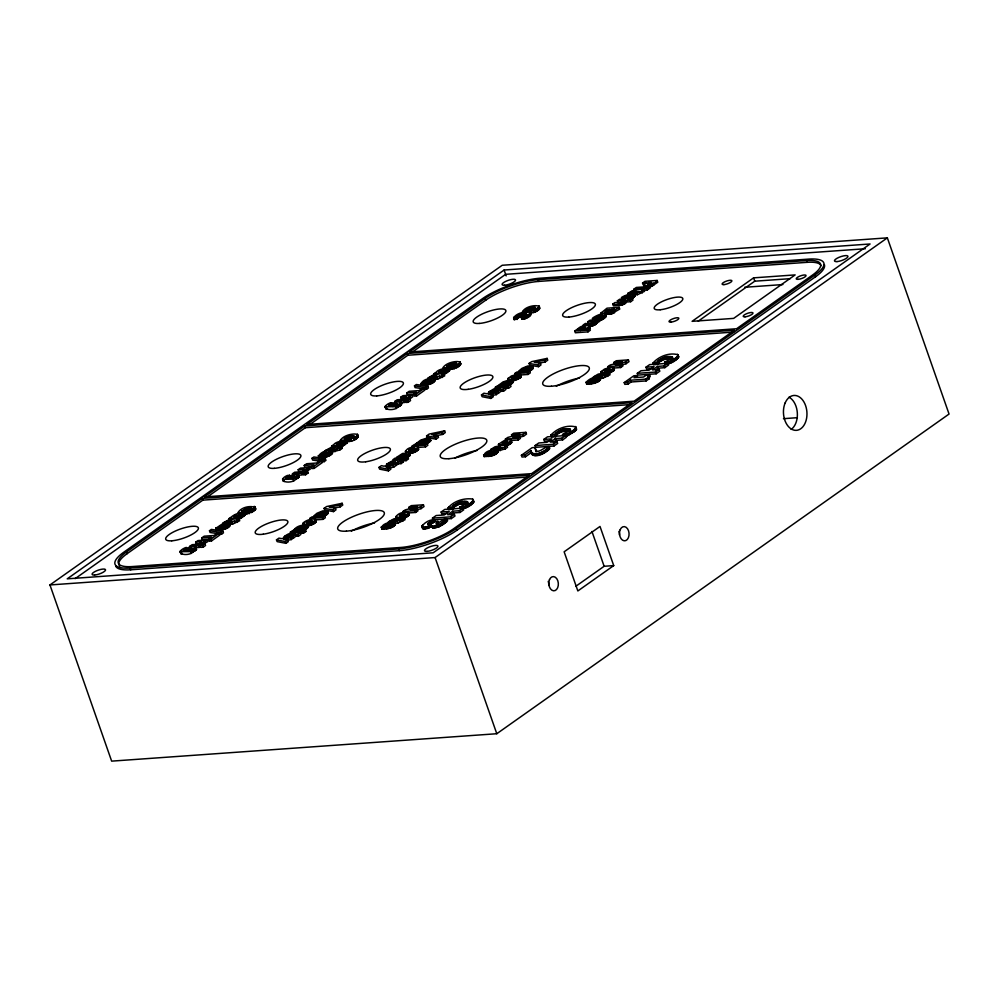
<?xml version="1.0" encoding="UTF-8"?>
<svg xmlns="http://www.w3.org/2000/svg" width="999" height="999" viewBox="0 0 999 999"><rect width="100%" height="100%" fill="white"/><g stroke="black" fill="none" stroke-linecap="round" stroke-linejoin="round"><path stroke-width="1.5" d="M521.391 455.269L532.13 447.677L535.102 447.465C536.301 456.98 544.742 445.616 549.225 446.678L549.837 448.439C546.078 453.234 532.017 460.801 531.018 450.649L524.825 455.02L521.391 455.269L522.002 457.03L525.449 456.78L531.643 452.41L531.018 450.649M531.868 454.245L531.643 452.41M588.299 323.589L587.674 321.828C601.373 320.179 589.572 324.35 585.389 323.451L583.079 325.075L592.22 324.051L599.138 319.555L599.75 321.316L596.453 323.014L595.829 321.253M589.048 324.65L589.672 326.411L591.296 326.211L594.855 324.912L596.453 323.014M626.111 302.048L624.512 303.946L620.154 305.369L613.361 305.869L612.749 304.108C619.767 306.144 624.3 300.037 630.044 299.962L632.33 298.339L632.954 300.1L630.656 301.723L626.111 302.048L625.499 300.287M299.937 529.37C311.089 522.764 295.929 528.958 294.168 529.782C298.439 522.789 316.733 524.338 299.937 529.37L300.562 531.131M297.477 530.981L299.363 529.27L303.034 528.309L302.422 526.535M405.831 456.281L402.435 456.918L406.556 454.445L404.92 454.095L401.236 455.057L399.113 457.155L396.665 457.33L402.472 453.509L409.615 452.722L410.302 455.182L406.443 458.054L405.831 456.281L409.79 453.034M508.454 381.643L509.777 385.152L512.899 382.355L512.112 380.269L508.541 380.119L502.784 382.055L499.163 384.877L501.61 384.702L504.845 382.155L508.991 381.83L504.932 384.465L505.544 386.226M502.472 386.076L504.358 384.365L508.029 383.404L507.417 381.643M623.913 297.64C612.737 299.725 643.618 287.587 631.193 296.953C625.337 298.901 628.309 297.864 631.006 295.404C628.721 294.83 622.552 295.979 624.537 299.4M448.176 507.804C454.046 508.066 457.03 500.149 464.385 501.348C474.2 502.047 457.867 505.494 460.314 508.741C465.447 508.916 470.816 506.068 473.851 501.985L472.602 499.05C463.973 497.827 453.871 500.998 448.176 507.804L448.801 509.565L451.66 509.353M467.507 501.61L468.119 503.371L458.953 504.383L454.358 506.855L453.421 509.015L452.747 506.855M525.362 313.611L525.973 315.372C520.779 314.248 518.256 319.63 514.223 319.692L513.611 317.932C517.519 318.107 519.517 312.824 524.413 313.636C531.268 314.273 518.918 316.346 521.903 319.143C524.25 319.643 532.929 316.121 529.832 313.649M538.786 307.33C541.87 309.79 533.191 313.311 530.844 312.824C528.546 310.002 540.934 307.093 532.255 307.43C527.734 306.93 526.348 312.075 522.552 311.613L523.176 313.374M570.154 429.033L570.779 430.794L561.613 431.805L557.005 434.278L555.744 436.675L551.448 436.988L550.836 435.227C556.705 435.489 559.69 427.572 567.032 428.771C577.222 429.245 559.34 433.766 563.336 435.901M653.009 362.999C658.878 363.261 661.862 355.344 669.205 356.556C679.02 357.255 662.687 360.701 665.134 363.948C670.279 364.123 675.649 361.263 678.671 357.18L677.984 354.757C669.58 352.235 658.741 356.343 653.009 362.999L653.621 364.76L656.48 364.56M672.327 356.805L672.951 358.566L663.786 359.578L659.178 362.063L658.241 364.223L657.579 362.05M203.521 541.633L204.133 543.394L207.742 541.683L207.118 539.922L204.832 541.545C202.872 541.433 202.485 545.004 199.488 543.606L200.1 545.367M301.848 471.291L298.776 471.503L298.164 469.742L304.295 469.305C299.563 472.789 305.994 470.279 307.33 469.093L309.615 467.47L310.239 469.23L306.631 470.954L306.006 469.193M305.706 470.179L306.318 471.94L306.631 470.954M408.454 397.34L412.112 395.03L412.737 396.79L410.439 398.401C407.779 398.364 407.142 397.627 401.273 399.063L400.661 397.29L402.947 395.679L412.112 395.03M597.152 378.758L593.443 380.519L596.853 378.596L598.026 381.793L590.084 384.003L589.46 382.242L594.48 378.696C590.821 378.396 589.447 382.879 586.063 382.405L586.688 384.165L589.048 383.991L589.959 382.742M303.459 526.548L304.795 530.057L307.804 527.634L307.118 525.174M512.275 380.582L508.329 383.841L504.932 384.465M630.344 297.402L630.968 299.163L633.915 297.29L634.914 295.916L634.14 293.843M648.388 378.534L650.287 376.398L649.662 374.637C647.464 374.962 646.927 378.559 649.325 378.658L648.701 376.898L647.777 376.773M220.642 525.774L218.082 528.171L215.722 528.346L216.333 530.107L218.694 529.945L221.254 527.534L220.642 525.774L224.138 524.637L219.118 528.184L219.73 529.945C223.189 529.72 232.155 528.109 229.196 523.189L222.278 524.013L215.722 528.346M332.605 453.121C331.218 447.028 317.395 452.722 318.831 457.654C322.34 457.867 320.242 451.923 326.636 452.185L321.616 455.731L322.227 457.492C325.612 457.28 331.905 456.093 332.317 452.497M321.441 457.317L322.789 455.694L322.165 453.933M316.433 515.571L317.782 513.948L321.591 512.3L322.24 512.212L317.22 515.759L323.326 514.473L327.585 511.026L322.727 510.889L317.008 513.236L313.823 515.909L316.433 515.571L317.045 517.332M423.926 384.865C421.865 381.705 426.735 380.095 429.133 379.732L424.113 383.291L424.725 385.052C428.184 384.827 437.15 383.204 434.19 378.284C429.845 377.684 420.329 379.932 421.328 385.202L423.688 385.04L426.248 382.629M384.29 528.721C382.23 525.561 387.1 523.951 389.485 523.588L384.465 527.147L385.09 528.908C388.549 528.971 398.414 526.361 394.043 521.977C389.797 521.903 380.607 523.851 381.693 529.058L384.053 528.896L384.965 527.647M418.918 443.119L419.305 445.054L418.993 442.869L421.241 440.884L424.737 439.76L419.717 443.306L425.824 442.033L430.07 438.573L426.373 438.224L420.604 440.159L416.321 443.469L416.945 445.229L416.583 443.119M486.788 456.268C484.727 453.109 489.597 451.498 491.983 451.148L486.963 454.695L487.587 456.456C491.046 456.518 500.899 453.908 496.54 449.525C492.295 449.463 483.104 451.398 484.19 456.618L486.55 456.443L488.136 454.645M521.416 370.679L522.764 369.056L526.585 367.395L527.235 367.307L522.215 370.854L528.321 369.58L532.567 366.121L527.709 365.984L522.002 368.331L518.818 371.016L521.416 370.679L522.04 372.44M594.467 318.656C587.125 320.242 600.461 313.049 602.996 313.886C609.977 314.273 602.809 320.991 598.913 320.492L598.301 318.731L595.192 319.093L600.212 315.547L595.067 317.832L595.079 320.417M432.355 526.535L424.063 528.971L422.664 528.571L421.865 526.398C424.525 522.377 429.857 519.542 434.677 519.58L435.289 521.341L428.459 525.249L427.847 523.488L434.677 519.58M601.211 312.899L606.992 308.179L619.143 307.317L619.767 309.078L610.576 314.235L608.566 314.185L607.916 311.8L604.17 313.249L601.211 312.899L601.91 314.922L601.323 312.525M240.734 515.609C240.272 511.051 233.391 515.134 231.393 516.933L229.121 518.543L229.733 520.304M331.618 446.091L333.891 444.48C335.102 441.983 346.978 438.811 339.91 444.068L344.643 441.183L346.853 441.034L340.297 445.167L331.618 446.091L332.23 447.852L334.727 447.677M434.115 373.651L442.794 372.714L449.35 368.581L447.14 368.731L442.407 371.616C449.475 366.358 437.599 369.53 436.388 372.04L434.115 373.651L434.727 375.412M445.729 370.716L444.992 369.305M647.24 283.841C658.254 284.328 646.241 278.684 647.851 285.602M578.084 328.659L574.7 331.006L575.324 332.767L588.024 331.855L590.322 330.244L588.786 325.761C585.564 325.412 577.247 325.911 578.696 330.432M192.482 550.012L193.419 551.81L191.196 553.384C183.741 556.555 174.55 552.534 184.79 547.939C191.546 545.242 175.986 555.319 187.325 548.351C191.496 544.28 201.199 548.651 193.094 551.773L192.482 550.012L195.929 547.227M180.507 550.861L180.769 553.708M289.585 475.324L285.801 477.997L287.275 478.121L289.011 476.336L292.62 474.9L298.426 474.775L294.98 477.572L295.916 479.358L293.694 480.931C286.238 484.103 277.035 480.082 287.287 475.487L289.585 475.324L290.197 477.085M398.414 406.905L396.191 408.479C388.736 411.65 379.533 407.642 389.785 403.034C396.391 401.598 384.765 405.806 389.772 405.669C391.084 403.121 394.667 402.56 397.277 402.048C410.264 401.223 390.259 413.199 400.924 402.322M385.502 405.956L385.764 408.816M588.873 327.372L589.822 328.022L588.836 329.195L588.786 325.761M608.391 313.936L607.916 311.8M294.48 476.036C294.043 480.444 283.229 476.973 294.48 476.036L295.592 479.333L298.951 477.172L298.251 476.173M579.695 328.833C589.31 329.92 585.202 324.5 579.695 328.833L580.307 330.594M647.926 285.689L648.551 287.45L652.335 285.926L657.767 282.218L657.155 280.457C656.206 284.066 638.286 289.298 646.528 282.767L642.544 283.054L643.169 284.815M644.33 287.063L645.017 286.089L646.428 287.787L645.816 286.026M521.291 317.382C542.207 311.213 518.706 309.091 513.611 317.932M530.232 311.064C551.161 304.895 527.659 302.759 522.552 311.613M459.69 506.98C464.835 507.155 470.204 504.308 473.226 500.212L472.602 499.05M562.35 434.403C567.482 434.577 572.852 431.73 575.886 427.634L575.811 426.973C567.407 424.45 556.568 428.559 550.836 435.227M564.41 436.063L567.307 435.851L575.174 431.156L576.498 429.408L575.811 426.973M664.522 362.187C669.655 362.362 675.024 359.503 678.059 355.419L677.984 354.757M320.417 514.585L317.12 517.082L316.496 515.322M525.399 369.692L522.115 372.19L521.49 370.417M302.884 523.601C304.021 520.204 318.319 516.383 314.148 521.366C311.326 523.314 307.904 524.388 304.47 524.425C301.548 522.377 303.484 527.759 304.258 524.425L303.634 522.664M406.019 453.259C404.133 447.927 413.536 446.603 417.357 446.615C421.566 450.949 412.05 453.446 408.591 453.708M395.979 516.72C401.074 508.666 418.456 513.124 402.609 518.681L401.998 516.92L397.565 517.544L395.979 516.72L396.903 519.08L397.352 517.532M507.879 378.708L508.803 381.069L507.879 378.708L511.326 376.011L516.933 374.25L520.654 374.575L521.278 376.685L520.529 377.634L512.225 381.143M498.476 444.268L504.108 440.659L508.666 439.697L511.251 440.147L509.74 442.033L505.644 444.105L500.062 445.092L498.476 444.268L499.912 446.79L498.726 443.843M600.973 371.815L601.898 374.188L600.973 371.815L604.432 369.118L610.027 367.37L613.748 367.694L614.385 369.805L613.623 370.754L606.468 374.051M601.835 373.151L601.61 373.926M219.118 528.184C222.49 527.971 228.796 526.773 229.196 523.189M321.616 455.731L327.709 454.458L331.968 451.011M307.23 526.036C309.653 525.649 317.457 523.513 315.484 520.829M321.353 515.159L321.965 516.92L326.648 514.735L328.209 513.149L327.585 511.026M424.113 383.291C427.485 383.067 433.791 381.88 434.19 378.284M405.407 451.498C409.602 452.734 415.834 450.761 418.156 447.028M424.85 442.395L425.462 444.168L429.133 442.282L430.706 440.696L430.07 438.573M507.904 379.046C512.1 380.282 518.331 378.309 520.654 374.575M526.348 370.254L526.96 372.015L531.63 369.83L533.204 368.244L532.567 366.121M486.963 454.695L493.069 453.409L497.327 449.962M504.495 444.468L505.107 446.228C506.83 445.629 513.361 443.519 511.076 441.496M589.46 382.242C609.552 378.671 594.467 372.677 586.063 382.405M598.026 381.793L600.461 379.632L599.825 377.51M600.998 372.165C605.194 373.401 611.425 371.428 613.748 367.694M248.102 509.378L241.546 511.038L246.441 508.578L251.436 508.229L250.562 509.827L245.667 512.225L246.291 513.986C268.669 507.292 244.256 501.973 237.862 512.812L243.843 512.387L248.102 509.378L248.726 511.138L244.455 514.148L243.843 512.387M357.679 434.453C359.952 439.023 351.898 441.346 348.788 441.546L348.164 439.785C370.367 432.579 345.629 431.418 340.359 440.359L340.971 442.12M460.177 362.013C462.45 366.571 454.395 368.893 451.286 369.093L450.661 367.332C472.864 360.127 448.126 358.966 442.857 367.907L448.838 367.482L453.096 364.473L453.708 366.233M535.439 307.48C536.75 310.839 527.834 308.204 526.286 312.362L525.661 310.602M514.223 319.692L514.885 318.793L514.26 317.033M448.801 509.565L448.576 507.18M551.448 436.988L551.236 434.602M431.393 525.474L432.867 528.059L439.098 526.773L446.341 522.115L447.602 520.741L446.99 518.981L438.486 525.012L433.529 526.311L431.393 525.474C431.506 524.075 424.013 529.495 421.865 526.398M216.333 530.107L217.57 528.796M318.831 457.654L318.469 455.544M421.328 385.202L422.565 383.903M381.693 529.058L382.929 527.759M484.19 456.618L484.84 455.831M586.688 384.165L587.912 382.854M343.119 443.519L342.133 442.22M237.337 518.568L236.451 519.193L239.073 519.005L239.698 520.766L232.58 524.125L230.582 524.275L229.97 522.514L232.168 520.954L227.322 521.366L222.877 523.014L228.609 519.855L237.337 518.568L237.949 520.329M286.9 540.459L291.271 539.56L295.929 536.263L298.551 536.076L300.836 534.465L300.224 532.692L296.491 532.405L288.336 533.953L284.615 536.163L284.64 538.473L284.016 536.713L288.474 535.064L293.319 534.64L291.109 536.201L293.107 536.063L293.718 537.824L290.796 538.461M434.965 377.61L437.162 376.049L432.317 376.461L427.872 378.109L432.879 375.124L440.334 373.813L444.068 374.101L441.783 375.724L434.965 377.61L435.576 379.37L437.574 379.233L444.692 375.861L443.618 372.415M392.57 462.425L393.181 464.185L387.137 466.021L386.513 464.26L390.971 462.612L395.816 462.2L393.606 463.748L395.604 463.611L396.216 465.372M490.234 393.019L489.635 393.569L489.011 391.808L493.469 390.159L498.314 389.747L496.103 391.308L498.101 391.158L498.713 392.919M402.684 517.519L401.81 518.144L404.433 517.957L405.045 519.717L397.927 523.089L395.941 523.226L395.317 521.466L397.527 519.905L392.682 520.317L388.224 521.965L393.968 518.806L402.684 517.519L403.309 519.293M607.679 372.627L598.226 374.088L593.219 377.073L597.677 375.424L602.522 375L600.312 376.561L600.936 378.321L602.921 378.184L610.039 374.825L609.427 373.064L606.805 373.239L607.679 372.627L608.304 374.388M420.217 443.806L419.792 444.293L419.18 442.532M531.243 452.485C536.85 456.306 545.079 451.086 549.225 446.678M245.667 512.225L250.886 510.851L255.182 506.905M384.465 527.147L390.572 525.861L394.83 522.415M598.301 318.731L603.134 316.87L605.544 314.36M499.85 445.092L499.4 446.628M401.998 516.92L406.318 515.097L408.753 512.599M427.847 523.488C426.998 526.336 433.716 522.889 434.677 521.615L437.887 521.391L437.924 523.563L437.887 521.391M605.344 310.764C603.808 312.949 609.427 310.477 609.827 309.528L605.344 310.764L605.968 312.525M336.813 443.519L336.288 444.318L338.199 444.18L339.585 442.732L336.813 443.519L337.437 445.292M236.988 517.844L244.355 513.486L244.98 515.247L238.424 519.38L237.6 519.605L236.988 517.844L229.121 518.543M339.485 445.404L340.097 447.165L340.921 446.928L347.465 442.794L346.341 439.935L340.359 440.359M441.783 374.875L445.954 373.339L449.962 370.342L448.838 367.482M408.941 449.475C407.43 451.56 416.308 449.737 414.485 448.226L408.941 449.475L409.553 451.236L412.35 450.174L411.738 448.414M502.035 442.594C504.845 445.991 513.561 438.486 502.035 442.594L502.647 444.355M325.986 452.322L325.374 450.561L331.106 447.402L341.571 446.553L339.285 448.176L332.467 450.062L333.079 451.823L339.897 449.937L342.195 448.314L341.121 444.867M386.513 464.26L391.521 461.276L398.988 459.952L402.722 460.252L403.334 462.013L401.049 463.623L398.426 463.811L393.768 467.107L389.398 468.007M489.011 391.808L494.018 388.823L501.486 387.5L505.219 387.799L505.831 389.56L503.546 391.183L500.924 391.358L496.266 394.655L491.895 395.554M627.722 293.581L632.03 290.821L640.184 289.273L643.918 289.573L644.542 291.333L637.424 294.693L635.426 294.842L634.815 293.082L637.012 291.521L632.167 291.933L627.722 293.581L628.334 295.342L628.321 293.032M490.721 449.525L495.042 446.765L503.196 445.217L506.93 445.504L507.542 447.265L505.257 448.888L498.439 450.774L497.814 449.013L500.024 447.452L495.179 447.877L490.721 449.525L491.346 451.286M392.257 404.745L391.583 405.544L395.741 405.244L397.515 403.896L393.094 404.258L392.257 404.745L392.869 406.518M427.947 441.883L426.785 442.707M332.467 450.062L334.665 448.501L329.82 448.913L325.374 450.561M290.072 534.877L290.684 536.638L287.088 537.912L286.463 536.151M495.067 389.972L495.679 391.733L492.082 393.007L491.458 391.246M597.102 377.659L596.291 378.271L595.666 376.511M407.28 457.604L406.668 455.844L405.532 455.856L400.287 457.904L399.662 456.143M631.093 296.965L627.484 297.477L624.8 299.013L624.188 297.252M437.312 521.803C431.705 529.02 445.504 516.558 446.99 518.981M611.6 309.59L610.352 310.726L614.485 309.19L611.6 309.59L612.225 311.351M49.95 584.952L502.21 265.272L887.349 237.862L949.05 414.048L496.79 733.728L111.651 761.138L49.95 584.952L435.089 557.554L887.349 237.862M504.12 270.017L67.22 578.833L433.179 552.797L870.079 243.981L504.12 270.017L506.168 275.886M75.137 578.646L505.644 274.325L865.359 248.739M126.398 551.997L202.235 498.376L529.52 475.087L453.683 528.708A39.748 11.089 -19.3 0 1 400.699 547.464L132.218 566.57A39.748 11.089 -19.3 0 1 126.398 551.997L127.01 553.758A39.748 11.089 -19.3 0 0 119.818 566.158M304.732 425.924L204.296 496.928L531.58 473.638L632.017 402.647L304.732 425.924L305.357 427.697L207.455 496.89M407.23 353.484L306.793 424.475L634.078 401.198L734.515 330.194L407.23 353.484L407.854 355.244L308.679 425.349M485.127 298.414L409.278 352.035L736.563 328.746L812.412 275.125A39.748 11.089 -19.3 0 0 806.58 260.552L538.111 279.658A39.748 11.089 -19.3 0 0 485.127 298.414L485.751 300.175L412.425 352.01M127.01 553.758L202.859 500.137L528.596 476.96M209.478 530.744L211.351 529.42L222.839 531.056L223.464 532.817L221.566 534.165L210.09 532.517L209.478 530.744L220.941 532.405L222.839 531.056M311.975 458.304L313.848 456.968L325.337 458.603L325.961 460.364L324.063 461.713L312.587 460.064L311.975 458.304L323.439 459.952L325.337 458.603M414.473 385.851L416.346 384.515L427.834 386.163L428.459 387.924L426.561 389.26L415.084 387.612L414.473 385.851L425.936 387.5L427.834 386.163M189.847 546.303L192.145 544.68L201.311 544.03L199.013 545.654L189.847 546.303L190.472 548.064M200.886 543.631L196.279 543.956L195.667 542.195L197.952 540.571L207.118 539.922M201.711 537.924L204.158 536.188L213.998 535.489L216.87 533.454L219.193 533.291L219.805 535.052L211.601 540.859L209.291 541.021L208.666 539.26L211.551 537.225L201.711 537.924L202.322 539.685L209.353 539.185M298.164 469.742L300.449 468.131L309.615 467.47M304.208 465.472L306.656 463.736L316.496 463.037L319.368 461.001L321.69 460.839L322.302 462.599L314.098 468.406L311.775 468.568L311.164 466.808L314.048 464.772L304.208 465.472L304.82 467.232L313.486 466.645L321.69 460.839M395.454 403.171L394.842 401.398L397.14 399.787L406.306 399.138L406.918 400.899M406.705 393.019L409.153 391.296L418.993 390.597L421.865 388.561L424.188 388.386L424.8 390.147L416.595 395.954L414.273 396.116L413.661 394.355L416.546 392.32L406.705 393.019L407.317 394.78L415.984 394.193L424.188 388.386M318.219 455.894L320.816 455.556M420.716 383.441L423.314 383.104M225.861 524.512L223.102 526.473L226.736 524.999L225.861 524.512L226.486 526.273M328.359 452.06L325.599 454.021L329.22 452.547L328.359 452.06L328.983 453.821M430.856 379.608L428.084 381.568L431.718 380.095L430.856 379.608L431.481 381.368M199.488 543.606L201.798 541.758L195.667 542.195M400.661 397.29L406.793 396.853L404.483 398.701L405.094 400.462M346.341 439.935L350.599 436.925L351.223 438.686M348.164 439.785L354.133 435.976L348.938 436.126L344.043 438.586L350.599 436.925M450.661 367.332L456.63 363.536L451.436 363.673L446.541 366.146L453.096 364.473M180.02 551.673L190.584 551.61L192.795 550.049M229.97 522.514L236.788 520.616L239.073 519.005M282.517 479.22L293.082 479.17L295.292 477.597M303.808 471.578L294.643 472.24L292.345 473.851L301.511 473.201L303.808 471.578L304.42 473.339M385.002 406.768L395.579 406.718L397.789 405.144M394.842 401.398L404.008 400.749L406.306 399.138M350.149 439.435L346.953 441.695L342.47 442.02M200.262 545.604L202.685 543.893L204.907 543.731L205.532 545.491L203.109 547.215L200.874 547.365L200.262 545.604L202.485 545.442L204.907 543.731M302.759 473.151L305.182 471.441L307.405 471.291L308.017 473.051L305.607 474.762L303.371 474.912L302.759 473.151L304.982 473.002L307.405 471.291M405.257 400.699L407.679 398.988L409.902 398.838L410.514 400.599L408.091 402.31L405.869 402.472L405.257 400.699L407.48 400.549L409.902 398.838M208.666 539.26L210.989 539.098L219.193 533.291M246.291 513.986L248.676 512.949M348.788 441.546L350 440.996M451.286 369.093L453.671 368.044M521.903 319.143L524.213 318.157M530.844 312.824L532.017 312.3M209.291 541.021L211.201 539.66M300.224 532.692L297.927 534.315L295.317 534.502L290.659 537.787L283.366 539.298L287.662 539.91L288.286 541.67L285.926 543.331L277.11 541.608L276.486 539.847L278.946 538.099L281.418 538.636L293.107 536.063M402.722 460.252L400.424 461.863L397.802 462.05L393.156 465.347L385.864 466.845L390.159 467.457L390.784 469.218L388.424 470.879L379.608 469.155L378.983 467.395L381.443 465.646L383.916 466.183L395.604 463.611M505.219 387.799L502.922 389.41L500.299 389.598L495.654 392.894L488.361 394.393L492.657 395.005L493.281 396.765L490.921 398.439L482.105 396.703L481.481 394.942L483.941 393.206L486.413 393.731L498.101 391.158M290.322 532.205L292.62 530.581L301.785 529.932L299.488 531.543L290.322 532.205L290.946 533.966L295.529 533.641M310.327 520.254L309.715 518.493L312 516.883L324.7 515.971L325.324 517.732L323.027 519.355L314.56 519.955M342.145 503.296L339.61 505.094L329.245 507.18L335.364 508.091L335.976 509.852L333.504 511.6L324.7 510.102L324.088 508.341L326.636 506.53L342.145 503.296L342.757 505.057L340.222 506.855L334.303 508.041M412.824 447.802L412.212 446.041L414.498 444.43L427.197 443.519L427.822 445.279L425.524 446.903L418.469 447.402M444.642 430.844L442.107 432.642L431.743 434.727L437.862 435.639L438.474 437.4L436.001 439.148L427.197 437.649L426.585 435.889L429.133 434.078L444.642 430.844L445.254 432.604L442.719 434.403L433.841 436.188M495.317 387.3L497.614 385.676L506.78 385.027L504.483 386.65L495.317 387.3L495.941 389.061L500.524 388.736M515.322 375.362L514.71 373.601L516.995 371.978L529.695 371.066L530.319 372.839L528.021 374.45L518.144 375.162M547.14 358.391L544.592 360.189L534.24 362.275L540.359 363.186L540.971 364.947L538.498 366.695L529.695 365.197L529.083 363.436L531.63 361.626L547.14 358.391L547.752 360.164L545.217 361.95L539.298 363.149M587.674 321.828L589.972 320.217L599.138 319.555M612.749 304.108L615.047 302.485C619.23 303.384 631.043 299.213 617.345 300.861L617.956 302.622M617.345 300.861L619.63 299.25L632.33 298.339M634.64 290.834L634.028 289.073L636.313 287.45L645.479 286.8L646.103 288.561M642.544 283.054L644.992 281.318L657.155 280.457M601.935 315.422L599.163 317.37L602.797 315.909L601.935 315.422L602.559 317.183M323.976 512.075L321.203 514.035L324.837 512.574L323.976 512.075L325.237 513.873M426.473 439.635L423.701 441.583L427.335 440.122L426.473 439.635L427.085 441.396M528.971 367.182L526.198 369.131L529.832 367.669L528.971 367.182L530.219 368.968M634.815 293.082L641.633 291.184L643.918 289.573M634.028 289.073L643.194 288.424L645.479 286.8M276.486 539.847L285.314 541.57L287.662 539.91M378.983 467.395L387.812 469.118L390.159 467.457M404.283 457.48L395.117 458.129L392.819 459.752L401.985 459.09L404.283 457.48L404.895 459.24M481.481 394.942L490.309 396.665L492.657 395.005M300.736 531.505L303.159 529.782L305.382 529.632L306.006 531.393L303.584 533.104L301.348 533.266L300.736 531.505L302.959 531.343L305.382 529.632M403.234 459.053L405.656 457.342L407.879 457.18L408.504 458.941L406.081 460.651L403.846 460.814L403.234 459.053L405.457 458.891L407.879 457.18M505.731 386.601L508.154 384.89L510.377 384.727L510.988 386.488L508.578 388.199L506.343 388.361L505.731 386.601L507.954 386.438L510.377 384.727M644.43 288.374L646.852 286.663L649.088 286.501L649.7 288.261L647.277 289.972L645.054 290.135L644.43 288.374L646.665 288.212L649.088 286.501M619.143 307.317L612.512 311.663L607.767 312.175M324.088 508.341L332.892 509.84L335.364 508.091M426.585 435.889L435.389 437.387L437.862 435.639M529.083 363.436L537.887 364.935L540.359 363.186M574.7 331.006L587.412 330.095L589.697 328.484L585.801 328.758L588.224 327.435M302.397 531.693L300.112 533.304L299.488 531.543M309.715 518.493L322.415 517.594L324.7 515.971M412.212 446.041L424.912 445.142L427.197 443.519M507.392 386.788L505.107 388.411L504.483 386.65M514.71 373.601L527.41 372.689L529.695 371.066M403.521 513.311L402.897 511.55L405.257 509.877L417.482 506.618L409.016 507.23L409.627 508.991L412.45 508.791M409.016 507.23L411.251 505.644L423.401 504.782L424.026 506.543L421.016 508.666L416.708 509.815M506.018 440.859L505.394 439.098L507.754 437.437L519.98 434.178L511.513 434.777L512.125 436.538M511.513 434.777L513.748 433.191L525.899 432.33L526.523 434.09L523.513 436.213L519.205 437.375M608.503 368.406L607.892 366.645L610.252 364.985L622.477 361.725L614.01 362.325L614.622 364.086L617.444 363.886M614.01 362.325L616.246 360.739L628.396 359.877L629.02 361.638L626.011 363.761L620.254 365.297M381.081 527.297L383.678 526.96M483.566 454.845L486.176 454.508M391.221 523.464L388.449 525.424L392.083 523.951L391.221 523.464L391.833 525.224M395.317 521.466L402.135 519.58L404.433 517.957M497.814 449.013L504.632 447.127L506.93 445.504M600.312 376.561L607.13 374.675L609.427 373.064M402.897 511.55L415.06 510.689L417.295 509.103L417.907 510.864L415.671 512.45L408.079 512.986M417.295 509.103L410.327 509.59L420.404 506.905L423.401 504.782M505.394 439.098L517.557 438.236L519.792 436.65L520.404 438.411L518.169 439.997L510.576 440.534M519.792 436.65L512.824 437.15L522.902 434.453L525.899 432.33M607.892 366.645L620.054 365.784L622.29 364.198L622.901 365.959L620.666 367.545L613.074 368.082M622.29 364.198L615.322 364.697L625.399 362L628.396 359.877M753.596 277.859L692.095 321.328L733.653 318.381L795.142 274.9L753.596 277.859L754.757 281.194L698.289 321.116M450.811 514.71L453.321 512.949L459.99 512.475L463.661 509.877L463.049 508.116L459.378 510.714L452.697 511.188L447.702 514.722L454.37 514.248L454.995 516.008L451.323 518.593L433.091 519.892L432.467 518.131L436.138 515.534L444.218 514.96L449.225 511.438L441.133 512.012L441.758 513.773L447.14 513.386M441.133 512.012L444.805 509.415L463.049 508.116M553.471 442.132L555.968 440.372L562.637 439.897L566.321 437.3L565.696 435.539L562.025 438.136L555.357 438.611L550.349 442.145L557.03 441.67L557.642 443.431L553.97 446.029L535.739 447.315L535.127 445.554L538.798 442.957L546.878 442.382L551.873 438.861L543.793 439.435L544.405 441.196L551.148 440.709M543.793 439.435L547.464 436.838L565.696 435.539M649.325 378.658L646.128 380.919L631.018 381.993L628.009 384.128L624.825 384.353L624.213 382.592L633.865 375.761L637.05 375.537L637.674 377.297M655.644 369.917L658.141 368.144L664.81 367.669L668.481 365.072L667.869 363.311L664.198 365.909L657.529 366.383L652.522 369.917L659.203 369.443L659.815 371.203L656.143 373.801L637.911 375.1L637.3 373.339L640.971 370.741L649.05 370.167L654.045 366.633L645.966 367.207L646.578 368.968L653.321 368.494M645.966 367.207L649.637 364.61L667.869 363.311M624.213 382.592L627.397 382.355L630.406 380.232L645.504 379.158L648.701 376.898M637.05 375.537L633.965 377.709L643.606 377.023L646.69 374.85L649.662 374.637M460.314 508.741L460.064 506.718M665.134 363.948L664.897 361.913M432.467 518.131L450.699 516.833L454.37 514.248M535.127 445.554L553.359 444.255L557.03 441.67M637.3 373.339L655.531 372.04L659.203 369.443M130.17 568.019L398.651 548.913A43.194 12.05 -19.3 0 0 456.231 528.521L814.972 274.95A43.194 12.05 -19.3 0 0 808.641 259.103L540.159 278.209A43.194 12.05 -19.3 0 0 482.579 298.601L123.839 552.172A43.194 12.05 -19.3 0 0 130.17 568.019L130.794 569.78L399.263 550.674A43.194 12.05 -19.3 0 0 456.855 530.282L815.596 276.711A43.194 12.05 -19.3 0 0 824.35 264.573M575.686 586.388L604.133 566.283L613.723 565.596L600.012 526.448L564.135 551.798L577.847 590.958L613.723 565.596M431.543 376.723L432.155 378.484L431.318 378.983L430.694 377.222M231.706 522.789L226.323 523.876L225.699 522.115M439.847 370.729L438.786 371.865L440.696 371.728L442.082 370.279L439.847 370.729L440.472 372.49M234.865 515.634L233.791 516.77L235.702 516.633L237.088 515.184L234.865 515.634L235.477 517.395M598.376 317.919L596.366 319.056L595.741 317.282M590.634 382.205L591.608 381.581L590.983 379.82M226.186 527.584L226.873 527.172M602.26 318.494L602.946 318.082M188.099 549.163C183.192 551.485 193.968 550.499 191.983 548.488C187.562 547.34 187.425 552.247 191.646 550.249L191.034 548.488M512.187 376.586L511.013 377.697L515.447 377.397L517.594 376.074L512.187 376.586L512.812 378.346M307.192 521.49L306.019 522.602L310.452 522.29L312.612 520.966L307.192 521.49L307.817 523.251M605.282 369.705L604.108 370.816L608.541 370.504L610.701 369.193L605.282 369.705L605.906 371.466M400.299 514.61C396.054 517.095 407.142 515.609 405.082 513.798L400.299 514.61L400.911 516.371M454.97 367.42L455.606 367.058M249.975 512.312L250.612 511.963M517.632 316.695L518.868 316.009M342.07 445.429L342.844 445.017M633.766 291.745L634.39 293.506L631.605 294.168L630.981 292.407M331.418 448.726L332.043 450.487L329.258 451.148L328.634 449.388M496.778 447.689L497.39 449.45L494.605 450.099L493.993 448.339M338.436 442.757L339.048 444.518L337.974 444.942L337.35 443.181M604.782 315.01L608.528 313.561M504.832 441.533L505.444 443.294L503.409 443.918L502.784 442.157M396.016 403.596L396.64 405.357L393.706 406.019L393.094 404.258M327.922 455.444L328.683 455.132M493.281 454.395L494.043 454.095M516.982 375.774L517.594 377.535L513.249 378.159L512.637 376.398M312.6 522.44L308.254 523.051L307.642 521.291M349.55 437.887L348.601 438.186L347.989 436.426M394.28 520.142L394.892 521.903L392.919 522.19L392.295 520.429M224.6 528.109L225.424 527.897M608.803 368.906L609.415 370.666L606.83 371.104L606.206 369.343M405.694 515.559L401.835 516.008L401.211 514.248M456.418 363.324L457.043 365.085L453.034 365.197L452.422 363.436M353.509 435.639L354.121 437.4L350.537 437.649L349.925 435.889M251.436 508.229L252.048 509.989L248.039 510.102L247.427 508.329M428.708 383.329L429.595 383.204M585.164 327.235L585.776 328.996L583.478 329.146L582.867 327.385M295.092 477.797L293.069 477.922L292.457 476.161M602.06 376.848L599.038 377.06L598.426 375.299M485.751 300.175A39.748 11.089 -19.3 0 1 538.723 281.418L807.204 262.325A39.748 11.089 -19.3 0 1 821.091 265.722M647.477 288.424L649.7 288.261M754.757 281.194L790.159 278.671M744.617 287.287L782.891 284.553M407.854 355.244L733.591 332.068M400.05 402.834L404.632 402.51L404.008 400.749M305.357 427.697L631.093 404.52M339.573 448.501L342.195 448.314M416.321 443.469L418.681 443.294M783.453 418.681L797.402 417.682M399.55 461.076L402.609 460.864L401.985 459.09M400.711 462.2L403.334 462.013M302.597 472.914L305.294 472.727L304.683 470.966M305.794 473.201L308.017 473.051M297.552 475.287L302.135 474.962L301.511 473.201M244.355 513.486L242.145 513.636L237.412 516.52L239.947 513.611M239.972 514.46L242.969 514.248M242.757 515.397L244.98 515.247M303.771 531.555L306.006 531.393M195.055 547.739L199.638 547.415L199.013 545.654M341.745 442.807L343.231 443.169L342.607 441.408M519.705 375.861L521.278 376.685M407.804 513.873L408.579 513.936M195.017 548.563L196.616 549.275M604.62 315.622L606.168 316.121M531.643 367.382L533.191 367.882M393.893 523.663L395.442 524.175M645.029 287.749L645.654 287.812M633.528 295.279L634.914 295.916M417.982 448.376L418.781 449.138M599.65 378.833L600.436 379.27M434.815 380.045L433.067 376.348M497.152 451.286L497.939 451.723M429.907 439.897L430.694 440.334M327.41 512.35L328.196 512.787M459.815 363.186L460.789 363.773M357.317 435.639L358.291 436.213M678.596 356.518L677.434 354.258M576.423 428.733L575.262 426.473M512.899 382.355L511.663 380.057M283.266 481.256L282.642 478.858M422.664 528.571L422.515 525.199M814.972 274.95L815.596 276.711M806.58 260.552L807.204 262.325M653.371 283.129L653.983 284.89M678.059 355.419L678.671 357.18M652.534 283.691L653.146 285.452M677.634 356.231L678.259 357.992M651.723 284.166L652.335 285.926M676.735 357.18L677.347 358.941M650.886 284.603L651.51 286.363M649.999 285.002L650.624 286.763M675.336 358.266L675.948 360.027M648.788 282.605L649.412 284.365M648.626 282.729L649.238 284.49M648.975 285.377L649.6 287.138M647.976 283.192L648.114 285.327L647.489 283.566M673.638 359.39L674.263 361.151M671.665 356.606L672.277 358.366M646.665 288.212L647.277 289.972M670.629 356.506L671.253 358.266M671.965 360.352L672.577 362.113M643.905 284.865L644.53 286.626M669.205 356.556L669.829 358.316M643.706 285.302L644.592 287.612M670.366 361.163L670.991 362.924M667.557 356.73L668.169 358.491M643.194 288.424L643.806 290.185M668.868 361.875L669.48 363.636M665.983 357.018L666.608 358.778M641.633 291.184L642.245 292.957M664.522 357.392L665.134 359.153M663.161 357.817L663.786 359.578M639.01 291.371L639.622 293.132M661.975 358.291L662.587 360.052M664.198 365.909L664.81 367.669M660.901 358.791L661.513 360.552M636.8 292.932L637.424 294.693M659.977 359.303L660.589 361.064M659.203 359.802L659.815 361.563M658.566 360.302L659.178 362.063M658.116 360.764L658.728 362.525M634.203 294.543L634.815 296.303M657.667 361.501L658.291 363.261M632.916 291.808L634.303 295.379M633.853 295.005L634.477 296.765M657.292 362.699L657.916 364.46M632.167 291.933L632.792 293.694M633.304 295.529L633.915 297.29M631.793 292.045L632.404 293.806M657.529 366.383L658.141 368.144M631.393 292.195L632.017 293.956M632.579 296.079L633.204 297.839M630.544 292.682L631.168 294.443M631.193 296.953L631.805 298.713M629.432 295.204L630.057 296.965M655.531 372.04L656.143 373.801M629.407 297.864L630.019 299.625M630.044 299.962L630.656 301.723M628.096 295.379L628.721 297.14M627.472 295.529L628.084 297.29M626.86 295.716L627.484 297.477M627.247 297.827L627.872 299.588M626.286 295.929L626.91 297.69M625.761 296.179L626.373 297.939M624.825 296.728L625.436 298.489M625.474 300.637L626.086 302.397M625.337 300.999L625.948 302.759M625.024 301.373L625.636 303.134M624.487 301.81L625.099 303.571M623.9 302.185L624.512 303.946M623.264 302.522L623.888 304.283M648.426 375.574L649.05 377.335M622.589 302.822L623.214 304.583M648.126 376.873L648.738 378.633M647.714 376.311L648.339 378.072M621.878 303.084L622.489 304.845M621.128 303.309L621.74 305.07M620.342 303.471L620.966 305.244M619.542 303.609L620.154 305.369M645.504 379.158L646.128 380.919M618.718 303.684L619.33 305.444M613.973 310.901L614.597 312.662M613.286 311.288L613.898 313.062M611.912 309.378L612.537 311.139M612.512 311.663L613.124 313.436M611.65 312.025L612.262 313.786M610.789 312.287L611.413 314.048M609.964 312.475L610.576 314.235M609.178 312.562L609.79 314.323M608.428 312.562L609.04 314.323M607.954 312.425L608.566 314.185M625.399 362L626.011 363.761M606.793 309.74L607.267 311.601L606.655 309.84M606.68 312.412L607.292 314.173M630.406 380.232L631.018 381.993M605.431 312.899L606.056 314.66M605.269 314.098L606.181 316.483M604.795 313.099L605.419 314.86M604.757 313.923L605.931 316.933M604.782 315.696L605.406 317.457M627.397 382.355L628.009 384.128M603.995 316.308L604.607 318.069M603.134 316.87L603.746 318.631M620.054 365.784L620.666 367.545M602.235 317.382L602.847 319.143M601.286 317.819L601.91 319.58M600.312 318.182L600.936 319.942M598.925 315.771L599.55 317.532M599.313 318.494L599.937 320.254M596.715 316.671L597.327 318.431M613.473 367.445L614.385 369.805M613.511 368.481L614.135 370.242M596.84 321.178L597.464 322.939M595.067 317.832L595.267 320.08L594.655 318.319M613.011 368.993L613.623 370.754M595.804 321.603L596.428 323.364M595.666 321.965L596.291 323.726M612.237 369.58L612.862 371.341M595.354 322.34L595.978 324.101M594.817 322.777L595.441 324.538M611.313 370.192L611.925 371.953M594.243 323.152L594.855 324.912M610.314 370.741L610.926 372.502M593.606 323.489L594.23 325.249M592.931 323.788L593.556 325.549M609.253 371.228L609.877 372.989M592.22 324.051L592.832 325.811M607.33 369.081L607.941 370.841M608.141 371.653L608.753 373.414M591.458 324.275L592.082 326.036M590.684 324.45L591.296 326.211M606.992 372.015L607.604 373.776M589.885 324.575L590.496 326.336M605.731 369.518L606.343 371.278M607.13 374.675L607.754 376.436M589.11 325.986L589.822 328.022M588.761 326.998L589.373 328.771M604.707 372.49L605.319 374.25M604.507 374.862L605.132 376.623M603.571 372.615L604.183 374.375M602.559 372.639L603.184 374.413M587.412 330.095L588.024 331.855M601.223 371.391L602.409 374.338M602.31 376.423L602.921 378.184M584.115 327.235L584.727 329.008M599.275 375.237L599.887 376.998M599.55 377.247L600.461 379.632M581.83 327.61L582.442 329.37M599.587 378.321L600.199 380.082M581.368 327.772L581.992 329.533M599.063 378.846L599.675 380.607M597.677 375.424L598.289 377.185M597.29 375.524L597.914 377.285M596.903 375.686L597.514 377.447M598.264 379.458L598.888 381.218M580.157 328.409L580.769 330.169M596.053 376.173L596.665 377.934M596.853 378.596L597.477 380.357M595.429 376.785L596.828 380.332M578.371 328.296L578.995 330.057M596.503 380.532L597.127 382.292M595.566 380.969L596.178 382.729M594.592 381.331L595.204 383.104M593.593 381.643L594.205 383.404M592.032 379.308L592.657 381.069M592.569 381.88L593.194 383.653M591.545 382.055L592.157 383.828M590.022 380.444L591.108 383.928M588.923 381.468L589.547 383.229M588.736 381.805L589.285 383.828M588.423 382.23L589.048 383.991M586.326 382.055L586.937 383.816M538.111 279.658L538.723 281.418M539.21 306.106L539.872 308.316M538.836 305.781L539.46 307.542M538.973 307.093L539.597 308.853M538.374 307.729L538.985 309.49M537.437 308.454L538.061 310.214M536.313 309.203L536.925 310.964M534.989 307.342L535.614 309.103M534.303 307.28L534.927 309.041M535.189 309.84L535.814 311.601M575.886 427.634L576.498 429.408M533.354 307.305L533.978 309.078M534.128 310.377L534.752 312.138M575.461 428.446L576.086 430.207M532.255 307.43L532.867 309.19M533.129 310.851L533.753 312.612M574.562 429.395L575.174 431.156M531.206 307.617L531.83 309.378M530.232 307.867L530.844 309.628M573.164 430.482L573.776 432.255M530.481 310.889L531.093 312.65M529.333 308.154L529.945 309.915M530.257 312.437L530.931 314.635M528.533 308.466L529.145 310.227M529.895 312.1L530.506 313.861M530.032 313.411L530.644 315.172M571.465 431.605L572.09 433.366M527.822 308.803L528.434 310.564M529.433 314.048L530.044 315.809M569.492 428.821L570.104 430.581M527.197 309.141L527.822 310.901M544.592 360.189L545.217 361.95M526.685 309.478L527.297 311.238M528.496 314.772L529.108 316.533M568.456 428.733L569.08 430.494M569.792 432.579L570.404 434.34M526.261 309.802L526.873 311.563M525.961 310.115L526.573 311.875M527.36 315.522L527.984 317.282M567.032 428.771L567.657 430.544M526.498 313.798L527.11 315.572M568.194 433.379L568.818 435.139M526.048 313.661L526.66 315.434M526.248 316.171L526.86 317.932M565.384 428.958L565.996 430.719M524.413 313.636L525.024 315.397M566.695 434.09L567.307 435.851M525.187 316.708L525.799 318.469M523.301 313.748L523.926 315.509M563.811 429.233L564.435 430.994M524.188 317.183L524.8 318.943M522.265 313.948L522.877 315.709M562.35 429.607L562.961 431.368M521.291 314.185L521.903 315.946M521.528 317.207L522.152 318.968M560.988 430.045L561.613 431.805M520.379 314.485L521.003 316.246M537.887 364.935L538.498 366.695M519.592 314.797L520.204 316.558M559.802 430.507L560.414 432.267M518.868 315.122L519.492 316.883M562.025 438.136L562.637 439.897M518.256 315.472L518.868 317.232M558.728 431.006L559.353 432.779M517.732 315.796L518.356 317.557M517.32 316.134L517.932 317.894M557.804 431.518L558.416 433.291M517.007 316.433L517.632 318.194M516.72 316.933L517.332 318.693M557.03 432.018L557.642 433.791M591.945 531.48L604.133 566.283M516.658 317.295L517.307 319.33M516.471 317.732L517.082 319.493M556.393 432.517L557.005 434.278M532.305 365.859L533.204 368.244M555.943 432.979L556.555 434.74M531.78 365.684L532.954 368.693M555.494 433.716L556.118 435.477M555.407 434.278L556.068 436.438M531.818 367.457L532.43 369.218M555.119 434.915L555.744 436.675M513.873 317.52L514.497 319.28M531.018 368.069L531.63 369.83M555.357 438.611L555.968 440.372M530.157 368.643L530.769 370.404M529.258 369.143L529.87 370.904M528.321 369.58L528.933 371.341M527.347 369.955L527.959 371.715M553.359 444.255L553.97 446.029M525.949 367.532L526.573 369.293M527.41 372.689L528.021 374.45M525.362 367.707L525.973 369.48M525.324 370.504L525.949 372.265M523.738 368.444L524.35 370.204M524.288 370.679L524.912 372.44M522.764 369.056L523.389 370.816M523.239 370.779L523.863 372.54M522.09 369.605L522.714 371.366M521.678 370.08L522.29 371.84M548.039 448.002L548.663 449.762M547.04 448.888L547.664 450.649M520.379 374.325L520.991 376.086M520.417 375.362L521.041 377.123M519.855 374.163L520.479 375.924M519.917 375.874L520.529 377.634M545.891 449.762L546.515 451.523M519.143 376.461L519.767 378.234M544.58 450.624L545.204 452.397M518.206 377.073L518.831 378.833M543.244 451.398L543.868 453.159M517.22 377.622L517.832 379.383M515.696 375.786L516.321 377.56M516.158 378.109L516.783 379.87M541.895 452.072L542.507 453.833M514.235 375.961L514.847 377.734M515.047 378.534L515.659 380.307M540.509 452.647L541.133 454.408M513.111 376.223L513.736 377.997M513.898 378.896L514.51 380.656M539.123 453.121L539.747 454.882M512.749 379.17L513.374 380.944M511.613 379.37L512.799 382.742M537.762 453.484L538.386 455.244M535.102 447.465L536.188 451.96L535.564 450.199M511.838 381.443L512.45 383.204M511.276 381.968L511.9 383.728M536.426 453.733L537.037 455.494M510.564 382.517L511.176 384.278M535.102 453.883L535.726 455.644M508.129 378.271L508.516 380.806M508.778 381.718L509.403 383.479M533.653 453.896L534.278 455.656M532.542 453.683L533.166 455.444M531.755 453.221L532.367 454.982M507.38 384.29L508.004 386.051M531.018 451.411L531.643 453.171M507.954 386.438L508.578 388.199M506.081 381.818L506.693 383.579M505.444 381.968L506.068 383.728M504.845 382.155L505.457 383.916M505.232 384.265L505.844 386.026M522.902 434.453L523.513 436.213M504.27 382.367L504.882 384.128M503.733 382.605L504.358 384.365M502.797 383.166L503.421 384.927M502.16 383.691L502.784 385.452M501.898 384.066L502.509 385.826M501.86 384.315L502.522 386.263M501.61 384.702L502.222 386.463M502.922 389.41L503.546 391.183M524.825 455.02L525.449 456.78M499.375 384.578L499.987 386.338M517.557 438.236L518.169 439.997M500.299 389.598L500.924 391.358M495.654 392.894L496.266 394.655M494.218 390.035L494.83 391.808M510.976 439.885L511.888 442.257M493.469 390.159L494.08 391.92M511.026 440.921L511.638 442.682M493.081 390.272L493.706 392.033M492.694 390.422L493.306 392.182M510.514 441.433L511.126 443.206M492.282 390.634L492.894 392.395M491.845 390.909L492.457 392.669M509.74 442.033L510.364 443.793M491.221 391.521L491.845 393.294M491.033 391.67L491.645 393.431M508.816 442.644L509.428 444.405M507.817 443.194L508.429 444.955M506.306 441.358L506.918 443.119M490.309 396.665L490.921 398.439M506.755 443.681L507.38 445.442M505.644 444.105L506.256 445.866M503.708 441.795L504.333 443.556M503.234 441.958L503.846 443.718M504.632 447.127L505.257 448.888M502.022 447.315L502.634 449.075M498.501 444.617L499.125 446.378M499.812 448.876L500.424 450.636M497.052 449.687L497.964 452.085M495.929 447.752L496.54 449.513M497.09 450.761L497.702 452.535M496.565 451.298L497.177 453.059M495.179 447.877L495.791 449.637M494.792 447.977L495.417 449.737M495.766 451.91L496.391 453.671M494.405 448.126L495.017 449.9M493.556 448.626L494.168 450.387M494.905 452.472L495.529 454.233M494.006 452.972L494.63 454.732M493.069 453.409L493.693 455.169M459.84 361.65L460.801 364.248M492.095 453.783L492.719 455.544M459.852 363.062L460.464 364.822M491.096 454.095L491.708 455.856M459.178 363.736L459.79 365.497M490.109 451.548L490.721 453.309M489.535 451.76L490.159 453.521L489.11 454.033L488.486 452.272M490.084 454.333L490.696 456.093M458.166 364.523L458.778 366.283M489.048 454.508L489.66 456.268M456.98 365.309L457.604 367.07M456.006 363.186L456.618 364.947M487.999 454.62L488.611 456.381M455.357 363.124L455.981 364.885M486.85 453.434L487.462 455.194M455.881 365.946L456.506 367.707M486.426 453.921L487.05 455.681M454.483 363.149L455.094 364.91M486.238 454.258L486.863 456.019M485.926 454.682L486.55 456.443M453.434 363.261L454.046 365.022M453.509 367.132L454.133 368.893M451.436 363.673L452.048 365.434M450.487 363.986L451.098 365.746L450.187 366.109L449.575 364.348M450.886 367.17L451.498 368.931M448.713 364.747L449.325 366.508M448.539 369.33L449.163 371.104M447.177 370.404L447.789 372.165M446.241 371.041L446.853 372.802M444.942 368.706L445.566 370.467M444.63 369.767L445.954 373.339M444.031 370.317L445.079 373.801M442.794 372.714L443.419 374.475M441.546 370.217L442.157 371.978L440.934 370.304M441.983 372.952L442.944 375.424M440.372 370.479L440.996 372.24M441.783 375.724L442.395 377.485M439.16 375.911L439.772 377.672M436.95 377.472L437.574 379.233M433.916 376.286L434.54 378.047L432.942 378.221L432.317 376.461M434.465 378.559L435.102 380.681M434.228 379.358L434.852 381.118M433.703 379.895L434.328 381.655M431.943 376.573L432.555 378.334M432.917 380.507L433.529 382.267M431.131 376.935L431.743 378.696M431.506 379.645L432.667 382.829M430.319 377.547L430.931 379.308M473.151 499.55L473.851 501.985M431.143 381.568L431.768 383.329M472.814 501.023L473.426 502.784M430.207 382.005L430.831 383.766M471.903 501.973L472.527 503.733M429.233 382.38L429.857 384.14M470.504 503.059L471.128 504.832M427.247 380.144L427.297 382.118L426.685 380.357M428.234 382.692L428.858 384.453M427.222 382.929L427.834 384.69M468.818 504.183L469.43 505.944M426.186 383.104L426.798 384.865M466.833 501.398L467.457 503.159M424.662 381.481L425.287 383.241M425.137 383.216L425.749 384.977M442.107 432.642L442.719 434.403M423.988 382.03L424.6 383.791M425.936 387.5L426.561 389.26M465.809 501.311L466.421 503.071M467.132 505.157L467.757 506.918M423.576 382.505L424.188 384.265M423.389 382.854L424.001 384.615M423.077 383.279L423.688 385.04M464.385 501.348L464.997 503.121M465.546 505.956L466.158 507.717M462.724 501.535L463.336 503.296M464.036 506.668L464.66 508.429M461.163 501.81L461.775 503.571M459.69 502.185L460.314 503.946M435.389 437.387L436.001 439.148M458.341 502.622L458.953 504.383M457.142 503.084L457.767 504.845M459.378 510.714L459.99 512.475M456.081 503.583L456.693 505.357M455.144 504.095L455.756 505.869M415.984 394.193L416.595 395.954M454.37 504.595L454.982 506.356M453.733 505.094L454.358 506.855M429.807 438.311L430.706 440.696M453.284 505.556L453.908 507.317M429.845 439.385L430.457 441.146M452.847 506.293L453.459 508.054M429.32 439.91L429.932 441.67M452.472 507.492L453.084 509.253M428.521 440.522L429.133 442.282M452.697 511.188L453.321 512.949M427.11 439.66L428.271 442.857M426.76 441.595L427.372 443.356M456.231 528.521L456.855 530.282M409.827 396.64L410.439 398.401M425.824 442.033L426.436 443.793M450.699 516.833L451.323 518.593M408.504 396.74L409.14 398.776M424.912 445.142L425.524 446.903M408.204 397.727L408.816 399.488M423.851 442.707L424.463 444.468M422.29 440.372L422.914 442.132M407.455 398.339L408.067 400.099M407.18 398.514L407.792 400.274M407.48 400.549L408.091 402.31M421.241 440.884L421.853 442.644L420.891 443.269L420.279 441.508M404.67 398.576L405.282 400.337M445.729 520.354L446.341 522.115M444.717 521.253L445.329 523.014M417.919 447.814L418.544 449.575M443.481 522.177L444.105 523.938M417.42 448.326L418.032 450.087M400.836 402.959L401.448 404.72M400.487 403.359L401.099 405.119M416.645 448.913L417.27 450.674M442.195 523.051L442.807 524.812M399.95 403.783L400.574 405.544M415.709 449.525L416.333 451.286M399.375 404.158L399.987 405.919M414.485 448.226L415.097 449.987L413.823 450L413.211 448.239M440.934 523.801L441.558 525.561M398.763 404.508L399.375 406.268M414.722 450.074L415.334 451.835M397.465 403.758L398.077 405.519M439.71 524.45L440.322 526.211M413.661 450.561L414.285 452.322M396.978 403.596L397.59 405.357M412.55 450.986L413.161 452.747M438.486 525.012L439.098 526.773M394.955 403.708L395.567 405.469M410.614 448.676L411.238 450.437M411.401 451.348L412.013 453.109M395.579 406.718L396.191 408.479M437.175 525.524L437.799 527.285M410.139 448.851L410.751 450.611M393.993 403.921L394.605 405.681M409.69 449.038L410.314 450.799M434.315 519.83L434.94 521.59M393.531 404.083L394.143 405.844M410.252 451.623L410.876 453.384M435.901 525.911L436.513 527.672M409.115 451.823L410.302 455.182M409.165 452.51L409.79 454.27M432.854 520.491L433.466 522.252M434.677 526.173L435.289 527.934M409.34 453.896L409.952 455.656M391.233 403.359L391.845 405.119M408.778 454.408L409.403 456.168M390.584 403.696L391.196 405.457M433.529 526.311L434.14 528.084M408.067 454.97L408.678 456.73M431.331 521.241L431.943 523.014M405.631 450.724L406.243 452.485M432.242 526.298L432.867 528.059M389.273 404.495L389.897 406.256M405.382 451.148L406.006 452.909M429.945 522.002L430.557 523.763M430.394 525.524L431.006 527.285M404.92 454.095L405.532 455.856M428.883 522.677L429.495 524.438M405.457 458.891L406.081 460.651M403.584 454.27L404.195 456.031M428.671 526.261L429.283 528.021M402.947 454.42L403.571 456.181M386.351 407.33L386.975 409.091M402.347 454.595L402.959 456.368M427.722 526.585L428.334 528.346M385.589 407.242L386.213 409.003M385.139 406.406L385.751 408.166M420.404 506.905L421.016 508.666M401.773 454.82L402.385 456.58M426.698 526.86L427.322 528.621M401.236 455.057L401.86 456.818M425.661 527.072L426.273 528.833M400.299 455.619L400.924 457.38M424.625 527.197L425.237 528.958M435.089 557.554L496.79 733.728M399.4 456.518L400.012 458.279M423.439 527.21L424.063 528.971M400.424 461.863L401.049 463.623M422.028 525.849L423.201 528.846M415.06 510.689L415.671 512.45M397.802 462.05L398.426 463.811M393.156 465.347L393.768 467.107M391.72 462.487L392.332 464.248M408.479 512.337L409.39 514.71M390.971 462.612L391.583 464.373M407.954 512.175L409.14 515.134M390.584 462.712L391.208 464.485M390.197 462.874L390.809 464.635M408.017 513.886L408.628 515.646M389.785 463.086L390.397 464.847M389.348 463.361L389.96 465.122M407.242 514.485L407.867 516.246M388.961 463.698L389.585 465.459M388.723 463.973L389.348 465.734M388.536 464.11L389.148 465.871M406.318 515.097L406.93 516.858M405.319 515.646L405.931 517.407M403.808 513.811L404.42 515.571M387.812 469.118L388.424 470.879M404.258 516.133L404.882 517.894M402.335 513.986L402.947 515.746M403.146 516.558L403.758 518.319M400.736 514.41L401.348 516.171M402.135 519.58L402.759 521.341M399.712 517.395L400.337 519.155M398.576 517.519L399.2 519.28M399.525 519.767L400.137 521.528M397.565 517.544L398.189 519.305M396.803 517.482L397.427 519.243M396.228 516.296L396.84 518.056M397.315 521.328L397.927 523.089M394.555 522.14L395.467 524.537M393.431 520.204L395.204 524.975M394.068 523.751L394.68 525.511M392.682 520.317L393.294 522.077M393.269 524.363L393.893 526.123M391.908 520.579L392.52 522.34M391.496 520.791L391.683 522.839L391.059 521.078M392.407 524.925L393.032 526.685M390.671 521.403L391.296 523.164M391.508 525.424L392.132 527.185M390.572 525.861L391.196 527.622M398.651 548.913L399.263 550.674M357.342 434.103L358.304 436.688M389.598 526.236L390.222 527.996M357.355 435.502L357.967 437.275M387.612 524L387.662 525.973L387.038 524.213M388.599 526.548L389.21 528.309M356.68 436.188L357.292 437.949M387.587 526.785L388.199 528.546M355.669 436.975L356.281 438.736M385.989 524.725L386.613 526.485L385.639 527.097L385.027 525.337M386.551 526.96L387.162 528.721M354.483 437.762L355.107 439.523M385.502 527.072L386.113 528.833M352.859 435.576L353.484 437.337M353.384 438.399L354.008 440.159M383.928 526.361L384.553 528.121M351.985 435.601L352.597 437.362M383.753 526.71L384.365 528.471M383.429 527.135L384.053 528.896M350.936 435.714L351.548 437.475M351.011 439.572L351.636 441.333M381.331 526.96L381.943 528.721M348.389 439.622L349.001 441.383M346.216 437.2L346.828 438.961M345.392 437.662L346.016 439.423M346.041 441.783L346.665 443.544M344.68 442.857L345.292 444.617M343.743 443.481L344.368 445.242M342.445 441.158L343.069 442.919M341.97 441.034L342.582 442.794M342.844 444.031L343.456 445.791M341.97 444.493L342.582 446.253M339.398 442.669L340.022 444.43M340.297 445.167L340.921 446.928M339.048 442.669L339.66 444.43M337.887 442.932L338.499 444.692M338.661 445.554L339.285 447.327M339.285 448.176L339.897 449.937M337.849 445.654L338.474 447.415M336.663 448.364L337.275 450.124M334.453 449.912L335.077 451.673M331.73 451.81L332.355 453.571M330.569 448.801L331.793 452.335M331.206 452.335L331.83 454.108M329.82 448.913L330.444 450.674M329.445 449.026L330.057 450.786M329.046 449.175L329.658 450.936M330.419 452.959L331.031 454.72M328.196 449.662L328.821 451.423M329.558 453.521L330.169 455.282M328.659 454.021L329.27 455.781M327.709 454.458L328.334 456.218M326.735 454.832L327.36 456.593M325.349 452.422L325.974 454.183M324.75 452.597L325.374 454.358M325.736 455.144L326.361 456.905M324.725 455.382L325.337 457.142M323.139 453.321L323.751 455.082M323.688 455.556L324.313 457.317M322.64 455.669L323.264 457.43M339.61 505.094L340.222 506.855M321.491 454.483L322.115 456.243M323.439 459.952L324.063 461.713M321.079 454.957L321.69 456.718M320.891 455.307L321.503 457.067M320.579 455.731L321.191 457.492M332.892 509.84L333.504 511.6M313.486 466.645L314.098 468.406M327.31 510.751L328.209 513.149M327.347 511.825L327.959 513.586M326.823 512.362L327.435 514.123M326.024 512.974L326.648 514.735M324.613 512.112L325.774 515.297M324.263 514.035L324.875 515.796M307.33 469.093L307.942 470.854M323.326 514.473L323.938 516.233M322.352 514.847L322.964 516.608M306.031 469.468L306.643 471.228M305.956 469.792L306.581 471.553M322.415 517.594L323.027 519.355M320.367 512.612L320.979 514.373M305.207 470.604L305.831 472.365M320.329 515.397L320.954 517.157M304.982 473.002L305.607 474.762M318.743 513.336L319.355 515.097M319.305 515.571L319.917 517.332M317.782 513.948L318.394 515.709M317.108 514.497L317.719 516.258M316.683 514.985L317.307 516.745M315.384 519.218L316.296 521.59M314.86 519.068L316.046 522.015M314.922 520.766L315.534 522.539M298.426 474.775L299.113 476.823M298.139 474.562L298.951 477.172M314.148 521.366L314.772 523.126M297.989 475.811L298.601 477.572M297.452 476.236L298.077 477.997M313.224 521.977L313.836 523.738M296.878 476.61L297.49 478.371M296.266 476.96L296.878 478.721M312.225 522.527L312.837 524.288M310.714 520.691L311.326 522.452M311.164 523.014L311.788 524.775M293.519 476.048L294.143 477.809M309.24 520.866L309.852 522.627M310.052 523.439L310.664 525.199M308.117 521.128L308.741 522.889M308.903 523.801L309.515 525.561M293.082 479.17L293.694 480.931M291.496 476.373L292.108 478.134M291.034 476.523L291.646 478.284M307.754 524.075L308.379 525.836M306.618 524.275L307.804 527.634M289.31 475.512L289.935 477.272M306.843 526.336L307.455 528.109M306.281 526.86L306.905 528.621M305.569 527.422L306.181 529.183M287.387 476.548L287.4 478.708L286.775 476.948M287.487 477.534L288.099 479.295M303.708 524.363L304.32 526.123M303.134 523.176L303.746 524.937M285.964 477.622L286.576 479.383M302.385 529.195L303.009 530.956M302.959 531.343L303.584 533.104M301.086 526.723L301.698 528.483M300.462 526.86L301.074 528.621M283.853 479.77L284.478 481.53M299.85 527.047L300.462 528.808M283.092 479.695L283.716 481.456M299.275 527.272L299.887 529.033M298.738 527.509L299.363 529.27M297.802 528.059L298.426 529.82M297.165 528.596L297.789 530.357M296.903 528.971L297.527 531.156M296.616 529.607L297.24 531.368M297.927 534.315L298.551 536.076M294.68 529.12L295.292 530.881M294.38 529.47L294.992 531.231M295.317 534.502L295.929 536.263M290.659 537.787L291.271 539.56M289.223 534.94L289.835 536.7M288.474 535.064L289.086 536.825M288.087 535.164L288.711 536.925M287.7 535.327L288.311 537.087M287.287 535.526L287.899 537.3M286.85 535.814L287.462 537.574M286.226 536.426L286.85 538.186M286.039 536.563L286.651 538.324M285.314 541.57L285.926 543.331M254.845 506.555L255.806 509.14M254.196 506.331L255.469 509.715M254.183 508.641L254.807 510.402M253.172 509.428L253.783 511.188M251.636 508.429L252.26 510.189M251.985 510.214L252.61 511.975M251.011 508.091L251.623 509.852M250.362 508.029L250.986 509.79M250.886 510.851L251.511 512.612M249.488 508.054L250.112 509.815M248.439 508.154L249.063 509.927M248.514 512.025L249.138 513.786M246.441 508.578L247.053 510.339M245.891 512.075L246.516 513.836M244.58 509.24L245.192 511.001M243.719 509.652L244.33 511.413M243.544 514.235L244.168 515.996M242.133 510.614L242.745 512.375M242.183 515.309L242.794 517.07M241.246 515.934L241.87 517.694M239.473 513.486L240.085 515.247M240.347 516.483L240.959 518.244M239.473 516.945L240.085 518.706M238.624 517.32L239.248 519.08M237.799 517.619L238.424 519.38M236.551 515.122L237.163 516.883L235.939 515.209M235.389 515.372L236.001 517.145M236.788 520.616L237.4 522.39M234.166 520.804L234.777 522.564M231.955 522.365L232.58 524.125M228.921 521.178L229.545 522.939M229.47 523.451L230.107 525.574M229.233 524.263L229.857 526.023M228.072 521.241L228.696 523.001M228.709 524.787L229.333 526.548M227.322 521.366L227.947 523.126M226.948 521.478L227.56 523.239M226.548 521.628L227.173 523.389M227.922 525.399L228.534 527.172M226.136 521.84L226.761 523.601M226.511 524.55L227.672 527.734M225.324 522.452L225.936 524.213M226.161 526.473L226.773 528.234M225.225 526.91L225.836 528.671M224.251 527.285L224.862 529.045M223.239 527.584L223.863 529.345M221.691 525.262L222.302 527.022M222.228 527.834L222.839 529.595M221.191 528.009L221.815 529.77M219.668 526.386L220.767 529.87M218.993 526.935L219.618 528.696M220.941 532.405L221.566 534.165M218.581 527.41L219.193 529.17M218.394 527.759L218.943 529.77M218.082 528.171L218.694 529.945M215.971 527.996L216.596 529.757M202.235 498.376L202.859 500.137M210.989 539.098L211.601 540.859M204.832 541.545L205.444 543.306M203.534 541.908L204.133 543.394M203.209 542.632L203.821 544.393M202.46 543.231L203.072 544.992M202.185 543.419L202.797 545.179M202.485 545.442L203.109 547.215M199.675 543.468L200.287 545.229M195.642 547.002L196.453 549.625M195.492 548.251L196.104 550.024M194.955 548.688L195.579 550.449M194.38 549.063L194.992 550.824M193.769 549.413L194.393 551.173M191.983 548.488L192.607 550.249M189.96 548.613L190.572 550.374M190.584 551.61L191.196 553.384M188.998 548.826L189.61 550.586M188.536 548.975L189.148 550.736M185.589 548.601L186.201 550.362M184.291 549.388L184.902 551.148M181.368 552.222L181.98 553.983M180.594 552.135L181.219 553.896M180.145 551.298L180.757 553.059M618.93 531.406A7.13 4.783 85.9 0 1 619.492 535.027M548.214 581.393A7.13 4.783 85.9 0 1 548.776 585.014M789.023 397.177A17.495 11.738 85.9 0 1 797.327 412.862A17.495 11.738 85.9 0 1 791.171 429.433M130.794 569.78A43.194 12.05 -19.3 0 1 115.697 566.083M556.318 386.238A24.625 6.868 -19.3 0 1 579.52 378.022M455.069 458.017A24.625 6.868 -19.3 0 1 477.023 450.474M351.323 531.143A24.625 6.868 -19.3 0 1 374.525 522.927M494.655 451.211L490.946 452.972L494.655 451.211M620.217 529.607A7.13 4.783 85.9 0 0 624.138 540.796A7.13 4.783 85.9 0 0 628.521 530.719A7.13 4.783 85.9 0 0 620.217 529.607M549.5 579.595A7.13 4.783 85.9 0 0 553.409 590.784A7.13 4.783 85.9 0 0 557.792 580.706A7.13 4.783 85.9 0 0 549.5 579.595M785.202 402.834A17.495 11.738 85.9 0 0 794.829 430.294A17.495 11.738 85.9 0 0 805.581 405.557A17.495 11.738 85.9 0 0 785.202 402.834M836.987 261.588A7.13 1.986 -19.3 0 0 847.901 256.78A7.13 1.986 -19.3 0 0 838.76 257.43A7.13 1.986 -19.3 0 0 836.987 261.588M426.998 551.386A7.13 1.986 -19.3 0 0 437.912 546.578A7.13 1.986 -19.3 0 0 428.771 547.227A7.13 1.986 -19.3 0 0 426.998 551.386M94.605 575.037A7.13 1.986 -19.3 0 0 105.507 570.229A7.13 1.986 -19.3 0 0 96.379 570.879A7.13 1.986 -19.3 0 0 94.605 575.037M504.582 285.239A7.13 1.986 -19.3 0 0 515.496 280.432A7.13 1.986 -19.3 0 0 506.368 281.081A7.13 1.986 -19.3 0 0 504.582 285.239M263.224 534.215A17.283 4.82 -19.3 0 0 287.912 521.977A17.283 4.82 -19.3 0 0 263.449 525.349A17.283 4.82 -19.3 0 0 263.224 534.215M171.791 540.796A17.283 4.82 -19.3 0 0 198.239 529.145A17.283 4.82 -19.3 0 0 176.086 530.719A17.283 4.82 -19.3 0 0 171.791 540.796M346.416 531.143A24.625 6.868 -19.3 0 0 384.103 514.535A24.625 6.868 -19.3 0 0 352.547 516.77A24.625 6.868 -19.3 0 0 346.416 531.143M274.288 468.344A17.283 4.82 -19.3 0 0 300.736 456.693A17.283 4.82 -19.3 0 0 278.584 458.266A17.283 4.82 -19.3 0 0 274.288 468.344M365.721 461.775A17.283 4.82 -19.3 0 0 390.409 449.525A17.283 4.82 -19.3 0 0 365.946 452.897A17.283 4.82 -19.3 0 0 365.721 461.775M448.913 458.691A24.625 6.868 -19.3 0 0 486.6 442.082A24.625 6.868 -19.3 0 0 455.044 444.33A24.625 6.868 -19.3 0 0 448.913 458.691M660.202 309.752A15.122 4.221 -19.3 0 0 682.792 299.313A15.122 4.221 -19.3 0 0 662.549 301.323A15.122 4.221 -19.3 0 0 660.202 309.752M479.283 323.439A17.283 4.82 -19.3 0 0 505.719 311.788A17.283 4.82 -19.3 0 0 483.578 313.361A17.283 4.82 -19.3 0 0 479.283 323.439M568.768 317.083A17.283 4.82 -19.3 0 0 595.217 305.419A17.283 4.82 -19.3 0 0 573.076 306.993A17.283 4.82 -19.3 0 0 568.768 317.083M798.076 279.345A5.182 1.449 -19.3 0 0 806.006 275.849A5.182 1.449 -19.3 0 0 799.362 276.311A5.182 1.449 -19.3 0 0 798.076 279.345M745.029 316.833A5.182 1.449 -19.3 0 0 752.959 313.336A5.182 1.449 -19.3 0 0 746.315 313.811A5.182 1.449 -19.3 0 0 745.029 316.833M670.878 322.115A5.182 1.449 -19.3 0 0 678.808 318.619A5.182 1.449 -19.3 0 0 672.165 319.081A5.182 1.449 -19.3 0 0 670.878 322.115M723.925 284.615A5.182 1.449 -19.3 0 0 731.855 281.119A5.182 1.449 -19.3 0 0 725.212 281.593A5.182 1.449 -19.3 0 0 723.925 284.615M468.219 389.323A17.283 4.82 -19.3 0 0 492.907 377.085A17.283 4.82 -19.3 0 0 468.444 380.444A17.283 4.82 -19.3 0 0 468.219 389.323M376.785 395.891A17.283 4.82 -19.3 0 0 403.234 384.24A17.283 4.82 -19.3 0 0 381.081 385.814A17.283 4.82 -19.3 0 0 376.785 395.891M551.411 386.238A24.625 6.868 -19.3 0 0 589.098 369.63A24.625 6.868 -19.3 0 0 557.542 371.878A24.625 6.868 -19.3 0 0 551.411 386.238"/></g></svg>
